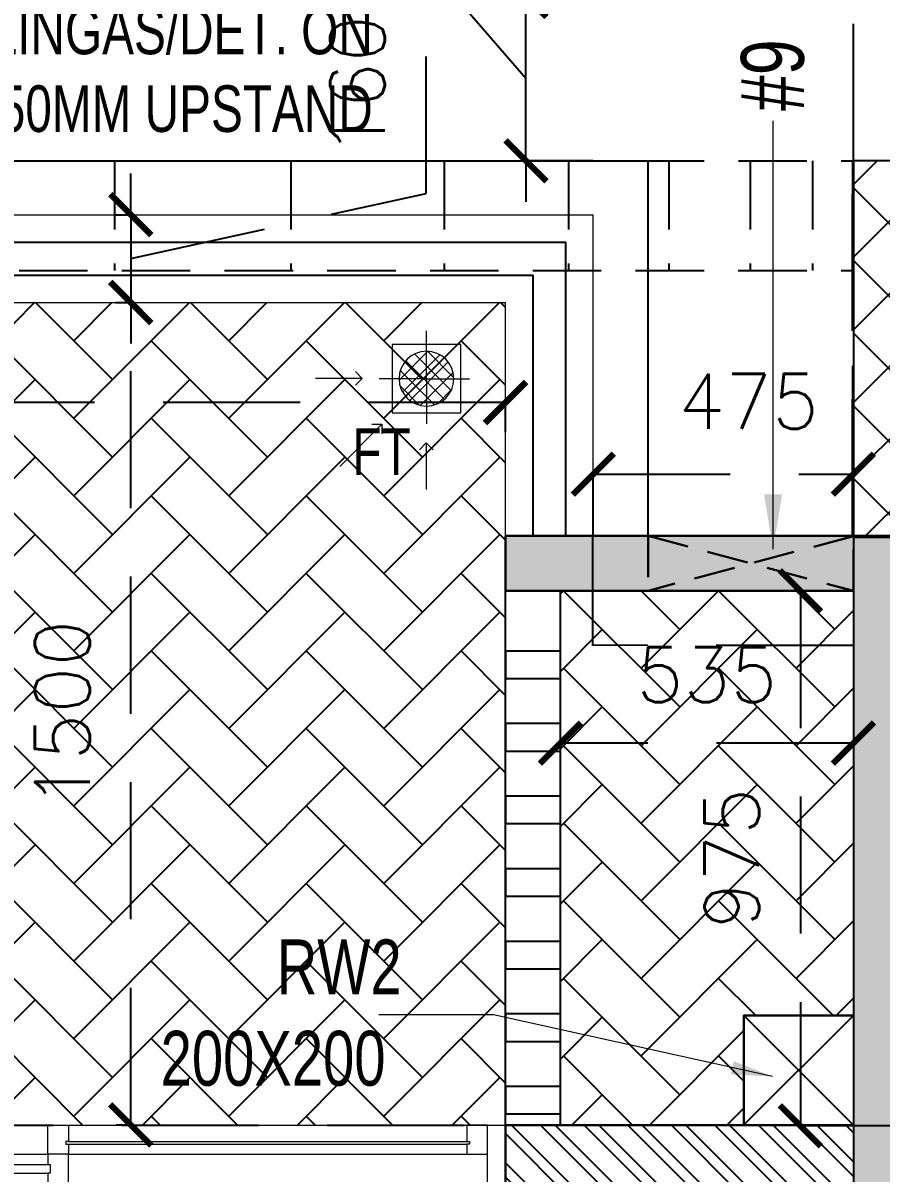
# Model space of a CAD drawing. Header units: millimetres. Extents: x 1167879 to 1231451, y -5731814 to -5645217.
# Drawn here: x 1208237 to 1209803, y -5702252 to -5700154 of the extents above; entities that cross this region are included whole.
import ezdxf

# ---------------------------------------------------------------- set-up
doc = ezdxf.new("R2010")
doc.units = ezdxf.units.MM
doc.header["$LTSCALE"] = 1000
doc.header["$MEASUREMENT"] = 0
for name, pattern in [('$2$AUDIT_D_120904163729-0', [0]), ('$5$HIDDEN', [0.375, 0.25, -0.125]), ('$7$HIDDEN', [0.375, 0.25, -0.125]), ('2BHK-A - BACK$0$AUDIT_D_120904163729-0', [0]), ('2BHK-A - BACK$0$HIDDEN', [0.375, 0.25, -0.125]), ('AUDIT_D_120904163729-0', [0]), ('T8(T9 IS SIMILAR) - DIMENSION & TEXTING$0$AUDIT_D_120904163729-0', [0]), ('T8(T9 IS SIMILAR) - DIMENSION & TEXTING$0$HIDDEN', [0.375, 0.25, -0.125]), ('T8(T9 IS SIMILAR) - TYPICAL FLOOR ELEVATION$0$AUDIT_D_120904163729-0', [0]), ('T8(T9 IS SIMILAR)$0$$0$HIDDEN', [0.375, 0.25, -0.125]), ('T8(T9 IS SIMILAR)$0$HIDDEN', [0.375, 0.25, -0.125])]:
    doc.linetypes.add(name, pattern=pattern)
doc.layers.get('0').update_dxf_attribs({"linetype": 'AUDIT_D_120904163729-0'})
for name, color, linetype in [('$1$A-DIM', 1, '$2$AUDIT_D_120904163729-0'), ('2BHK-A - BACK$0$A-DECK SUNK 125', 8, 'Continuous'), ('2BHK-A - BACK$0$A-Elev Feature-Chajja', 13, 'Continuous'), ('2BHK-A - BACK$0$A-HATCH -160', 251, '2BHK-A - BACK$0$AUDIT_D_120904163729-0'), ('2BHK-A - BACK$0$CUT-OUT', 49, 'Continuous'), ('2BHK-A - BACK$0$ELE 1', 1, 'Continuous'), ('T8(T9 IS SIMILAR) - DIMENSION & TEXTING$0$A-DIMENSIONS', 2, 'T8(T9 IS SIMILAR) - DIMENSION & TEXTING$0$HIDDEN'), ('T8(T9 IS SIMILAR) - DIMENSION & TEXTING$0$A-RWS NOS.', 1, 'T8(T9 IS SIMILAR) - DIMENSION & TEXTING$0$AUDIT_D_120904163729-0'), ('T8(T9 IS SIMILAR) - TYPICAL FLOOR ELEVATION$0$A-WALL HATCH', 252, 'T8(T9 IS SIMILAR) - TYPICAL FLOOR ELEVATION$0$AUDIT_D_120904163729-0'), ('T8(T9 IS SIMILAR) - TYPICAL FLOOR ELEVATION$0$A-WALL-FEATURES', 6, 'T8(T9 IS SIMILAR) - TYPICAL FLOOR ELEVATION$0$AUDIT_D_120904163729-0'), ('T8(T9 IS SIMILAR)$0$$6$a-beam 2', 50, 'Continuous'), ('T8(T9 IS SIMILAR)$0$S-BEAM', 20, 'T8(T9 IS SIMILAR)$0$$0$HIDDEN'), ('T8_REFUGE COLUMNS$0$A-RCC COLS', 3, 'Continuous'), ('T8_TYPICAL COLUMNS$0$A-RCC COLS', 3, 'Continuous')]:
    doc.layers.add(name, color=color, linetype=linetype)
for name, color, linetype, lineweight in [('2BHK-A - BACK$0$$0$a-TOI-fixtures', 251, 'Continuous', 0), ('2BHK-A - BACK$0$a-TOI-fixtures', 251, 'Continuous', 0), ('2BHK-A - BACK$0$A-WALL- 160', 6, 'Continuous', 30), ('2BHK-A - BACK$0$Ele', 8, 'Continuous', 15), ('2BHK-A - BACK$0$Window', 4, 'Continuous', 20), ('T8(T9 IS SIMILAR) - DIMENSION & TEXTING$0$R0-18-10-2014-T1-1st Podium Floor Plan$0$Text', 2, 'Continuous', 0), ('T8(T9 IS SIMILAR)$0$D&W', 8, 'Continuous', 25)]:
    doc.layers.add(name, color=color, linetype=linetype, lineweight=lineweight)
doc.layers.add('T8_REFUGE COLUMNS$0$COL-HATCH', color=7, linetype='Continuous', lineweight=25, true_color=0xa3a3a3)
doc.styles.add('$6$Romans 1', font='romans.shx', dxfattribs={"height": 100})
doc.styles.add('2BHK-A - BACK$0$Romans 1', font='romans.shx', dxfattribs={"height": 100})
doc.styles.add('T8(T9 IS SIMILAR) - DIMENSION & TEXTING$0$ARIAL ARROW', font='swisscl.ttf')
doc.styles.add('T8(T9 IS SIMILAR) - DIMENSION & TEXTING$0$Romans 1', font='romans.shx', dxfattribs={"height": 100})
doc.styles.add('T8(T9 IS SIMILAR) - DIMENSION & TEXTING$0$Tahoma', font='tahoma.ttf')
doc.dimstyles.new('$2$ALPINE S', dxfattribs={"dimscale": 0, "dimtxt": 100, "dimasz": 75, "dimexe": 0, "dimexo": 0, "dimgap": 75, "dimtad": 1, "dimdec": 0, "dimzin": 0, "dimdsep": 46, "dimtxsty": '$6$Romans 1', "dimblk": '$6$_ArchTick', "dimcen": 0.09, "dimclrd": 256, "dimclre": 256, "dimclrt": 7, "dimadec": 0, "dimazin": 0, "dimtfac": 1, "dimtdec": 0, "dimtofl": 0, "dimtmove": 1, "dimatfit": 0, "dimldrblk": '$2$_Open90', "dimfxl": 1, "dimtolj": 1, "dimtzin": 0, "dimarcsym": 0})
doc.dimstyles.new('2BHK-A - BACK$0$ALPINE S', dxfattribs={"dimscale": 0, "dimtxt": 100, "dimasz": 75, "dimexe": 0, "dimexo": 0, "dimgap": 75, "dimtad": 1, "dimdec": 0, "dimzin": 0, "dimdsep": 46, "dimtxsty": '2BHK-A - BACK$0$Romans 1', "dimblk": '2BHK-A - BACK$0$_ArchTick', "dimcen": 0.09, "dimclrd": 256, "dimclre": 256, "dimclrt": 7, "dimadec": 0, "dimazin": 0, "dimtfac": 1, "dimtdec": 0, "dimtofl": 0, "dimtmove": 1, "dimatfit": 0, "dimldrblk": '2BHK-A - BACK$0$_Open90', "dimfxl": 1, "dimtolj": 1, "dimtzin": 0, "dimarcsym": 0})
doc.dimstyles.new('T8(T9 IS SIMILAR) - DIMENSION & TEXTING$0$ALPINE S', dxfattribs={"dimscale": 0, "dimtxt": 100, "dimasz": 75, "dimexe": 0, "dimexo": 0, "dimgap": 75, "dimtad": 1, "dimdec": 0, "dimzin": 0, "dimdsep": 46, "dimtxsty": 'T8(T9 IS SIMILAR) - DIMENSION & TEXTING$0$Romans 1', "dimblk": 'T8(T9 IS SIMILAR) - DIMENSION & TEXTING$0$_ArchTick', "dimcen": 0.09, "dimclrd": 256, "dimclre": 256, "dimclrt": 7, "dimadec": 0, "dimazin": 0, "dimtfac": 1, "dimtdec": 0, "dimtofl": 0, "dimtmove": 1, "dimatfit": 0, "dimldrblk": 'T8(T9 IS SIMILAR) - DIMENSION & TEXTING$0$_Open90', "dimfxl": 1, "dimtolj": 1, "dimtzin": 0, "dimarcsym": 0})
doc.dimstyles.new('T8(T9 IS SIMILAR) - DIMENSION & TEXTING$0$SAMATA STD', dxfattribs={"dimtxt": 100, "dimasz": 50, "dimexe": 50, "dimexo": 50, "dimgap": 10, "dimtad": 0, "dimdec": 0, "dimrnd": 5, "dimzin": 0, "dimdsep": 46, "dimtxsty": 'T8(T9 IS SIMILAR) - DIMENSION & TEXTING$0$Tahoma', "dimblk": 'T8(T9 IS SIMILAR) - DIMENSION & TEXTING$0$_Origin2', "dimcen": -50, "dimdle": 50, "dimclrd": 7, "dimclre": 7, "dimclrt": 7, "dimadec": 0, "dimazin": 0, "dimtfac": 1, "dimtdec": 0, "dimtmove": 1, "dimatfit": 3, "dimfxl": 150, "dimtfill": 1, "dimtolj": 1, "dimtzin": 0, "dimlwd": -1, "dimlwe": -1, "dimarcsym": 0})

# ---------------------------------------------------------------- blocks, each defined once
blk = doc.blocks.new('T8(T9 IS SIMILAR) - DIMENSION & TEXTING$0$_ArchTick')
at = {"color": 0, "linetype": 'ByBlock', "const_width": 0.15}
blk.add_lwpolyline([(-0.5, -0.5), (0.5, 0.5)], dxfattribs=at)
blk = doc.blocks.new('*D425')
at = {"layer": 'T8(T9 IS SIMILAR) - DIMENSION & TEXTING$0$A-DIMENSIONS', "linetype": 'T8(T9 IS SIMILAR) - DIMENSION & TEXTING$0$HIDDEN', "lineweight": -2, "transparency": 16777216}
for p, q in [((1209217.264499895, -5701377.469872254), (1209217.264499895, -5701467.839070785)), ((1209752.264499908, -5701377.468778305), (1209752.264499908, -5701467.839070785))]:
    blk.add_line(p, q, dxfattribs=at)
at = {"layer": 'T8(T9 IS SIMILAR) - DIMENSION & TEXTING$0$A-DIMENSIONS', "lineweight": -2, "transparency": 16777216}
blk.add_line((1209752.264499908, -5701467.839070785), (1209217.264499895, -5701467.839070785), dxfattribs=at)
at = {"layer": 'T8(T9 IS SIMILAR) - DIMENSION & TEXTING$0$A-DIMENSIONS', "linetype": 'ByBlock', "lineweight": -2, "transparency": 16777216, "xscale": 75, "yscale": 75, "zscale": 75, "rotation": 180}
blk.add_blockref('T8(T9 IS SIMILAR) - DIMENSION & TEXTING$0$_ArchTick', (1209217.264499895, -5701467.839070785), dxfattribs=at)
at = {"layer": 'T8(T9 IS SIMILAR) - DIMENSION & TEXTING$0$A-DIMENSIONS', "linetype": 'ByBlock', "lineweight": -2, "transparency": 16777216, "xscale": 75, "yscale": 75, "zscale": 75}
blk.add_blockref('T8(T9 IS SIMILAR) - DIMENSION & TEXTING$0$_ArchTick', (1209752.264499908, -5701467.839070785), dxfattribs=at)
at = {"layer": 'T8(T9 IS SIMILAR) - DIMENSION & TEXTING$0$A-DIMENSIONS', "color": 7, "linetype": 'ByBlock', "transparency": 16777216, "insert": (1209484.764499902, -5701342.839070785), "char_height": 100, "attachment_point": 5, "style": 'T8(T9 IS SIMILAR) - DIMENSION & TEXTING$0$Romans 1'}
blk.add_mtext('\\A1;535', dxfattribs=at)
blk = doc.blocks.new('T8(T9 IS SIMILAR) - DIMENSION & TEXTING$0$_Open90')
at = {"color": 0, "linetype": 'ByBlock', "lineweight": -2}
for p, q in [((-0.5, 0.5), (0, 0)), ((0, 0), (-1, 0)), ((0, 0), (-0.5, -0.5))]:
    blk.add_line(p, q, dxfattribs=at)
blk = doc.blocks.new('*D426')
at = {"layer": 'T8(T9 IS SIMILAR) - DIMENSION & TEXTING$0$A-DIMENSIONS', "linetype": 'T8(T9 IS SIMILAR) - DIMENSION & TEXTING$0$HIDDEN', "lineweight": -2, "transparency": 16777216}
for p, q in [((1209753.798724765, -5701190.314303457), (1209655.332949622, -5701190.314303457)), ((1209852.264499906, -5702165.756979885), (1209655.332949622, -5702165.756979885))]:
    blk.add_line(p, q, dxfattribs=at)
at = {"layer": 'T8(T9 IS SIMILAR) - DIMENSION & TEXTING$0$A-DIMENSIONS', "lineweight": -2, "transparency": 16777216}
blk.add_line((1209655.332949622, -5701190.314303457), (1209655.332949622, -5702165.756979885), dxfattribs=at)
at = {"layer": 'T8(T9 IS SIMILAR) - DIMENSION & TEXTING$0$A-DIMENSIONS', "linetype": 'ByBlock', "lineweight": -2, "transparency": 16777216, "xscale": 75, "yscale": 75, "zscale": 75}
for p, rotation in [((1209655.332949622, -5701190.314303457), 90), ((1209655.332949622, -5702165.756979885), 270)]:
    blk.add_blockref('T8(T9 IS SIMILAR) - DIMENSION & TEXTING$0$_ArchTick', p, dxfattribs=dict(at, rotation=rotation))
at = {"layer": 'T8(T9 IS SIMILAR) - DIMENSION & TEXTING$0$A-DIMENSIONS', "color": 7, "linetype": 'ByBlock', "transparency": 16777216, "insert": (1209530.332949623, -5701678.03564167), "char_height": 100, "attachment_point": 5, "rotation": 90, "style": 'T8(T9 IS SIMILAR) - DIMENSION & TEXTING$0$Romans 1'}
blk.add_mtext('\\A1;975', dxfattribs=at)
blk = doc.blocks.new('*D427')
at = {"layer": 'T8(T9 IS SIMILAR) - DIMENSION & TEXTING$0$A-DIMENSIONS', "linetype": 'T8(T9 IS SIMILAR) - DIMENSION & TEXTING$0$HIDDEN', "lineweight": -2, "transparency": 16777216}
for p, q in [((1206347.264499908, -5700900.801888522), (1206347.264499908, -5700846.49999999)), ((1209117.264499895, -5700900.801888522), (1209117.264499895, -5700846.49999999))]:
    blk.add_line(p, q, dxfattribs=at)
at = {"layer": 'T8(T9 IS SIMILAR) - DIMENSION & TEXTING$0$A-DIMENSIONS', "lineweight": -2, "transparency": 16777216}
blk.add_line((1209117.264499895, -5700846.49999999), (1206347.264499908, -5700846.49999999), dxfattribs=at)
at = {"layer": 'T8(T9 IS SIMILAR) - DIMENSION & TEXTING$0$A-DIMENSIONS', "linetype": 'ByBlock', "lineweight": -2, "transparency": 16777216, "xscale": 75, "yscale": 75, "zscale": 75, "rotation": 180}
blk.add_blockref('T8(T9 IS SIMILAR) - DIMENSION & TEXTING$0$_ArchTick', (1206347.264499908, -5700846.49999999), dxfattribs=at)
at = {"layer": 'T8(T9 IS SIMILAR) - DIMENSION & TEXTING$0$A-DIMENSIONS', "linetype": 'ByBlock', "lineweight": -2, "transparency": 16777216, "xscale": 75, "yscale": 75, "zscale": 75}
blk.add_blockref('T8(T9 IS SIMILAR) - DIMENSION & TEXTING$0$_ArchTick', (1209117.264499895, -5700846.49999999), dxfattribs=at)
at = {"layer": 'T8(T9 IS SIMILAR) - DIMENSION & TEXTING$0$A-DIMENSIONS', "color": 7, "linetype": 'ByBlock', "transparency": 16777216, "insert": (1207732.264499902, -5700721.49999999), "char_height": 100, "attachment_point": 5, "style": 'T8(T9 IS SIMILAR) - DIMENSION & TEXTING$0$Romans 1'}
blk.add_mtext('\\A1;2770', dxfattribs=at)
blk = doc.blocks.new('*D428')
at = {"layer": 'T8(T9 IS SIMILAR) - DIMENSION & TEXTING$0$A-DIMENSIONS', "linetype": 'T8(T9 IS SIMILAR) - DIMENSION & TEXTING$0$HIDDEN', "lineweight": -2, "transparency": 16777216}
for p, q in [((1208406.938178707, -5700664.111937585), (1208433.44779925, -5700664.111937585)), ((1208406.938178707, -5702164.111937593), (1208433.44779925, -5702164.111937593))]:
    blk.add_line(p, q, dxfattribs=at)
at = {"layer": 'T8(T9 IS SIMILAR) - DIMENSION & TEXTING$0$A-DIMENSIONS', "lineweight": -2, "transparency": 16777216}
blk.add_line((1208433.44779925, -5702164.111937593), (1208433.44779925, -5700664.111937585), dxfattribs=at)
at = {"layer": 'T8(T9 IS SIMILAR) - DIMENSION & TEXTING$0$A-DIMENSIONS', "linetype": 'ByBlock', "lineweight": -2, "transparency": 16777216, "xscale": 75, "yscale": 75, "zscale": 75}
for p, rotation in [((1208433.44779925, -5700664.111937585), 90), ((1208433.44779925, -5702164.111937593), 270)]:
    blk.add_blockref('T8(T9 IS SIMILAR) - DIMENSION & TEXTING$0$_ArchTick', p, dxfattribs=dict(at, rotation=rotation))
at = {"layer": 'T8(T9 IS SIMILAR) - DIMENSION & TEXTING$0$A-DIMENSIONS', "color": 7, "linetype": 'ByBlock', "transparency": 16777216, "insert": (1208308.447799251, -5701414.111937589), "char_height": 100, "attachment_point": 5, "rotation": 90, "style": 'T8(T9 IS SIMILAR) - DIMENSION & TEXTING$0$Romans 1'}
blk.add_mtext('\\A1;1500', dxfattribs=at)
blk = doc.blocks.new('T8(T9 IS SIMILAR) - DIMENSION & TEXTING$0$_Origin2')
at = {"color": 0, "linetype": 'ByBlock', "lineweight": -2}
blk.add_line((-0.5, 0), (-1, 0), dxfattribs=at)
for radius in [0.5, 0.25]:
    blk.add_circle((0, 0), radius, dxfattribs=at)
blk = doc.blocks.new('*D271')
at = {"layer": 'T8(T9 IS SIMILAR) - DIMENSION & TEXTING$0$A-DIMENSIONS', "linetype": 'T8(T9 IS SIMILAR) - DIMENSION & TEXTING$0$HIDDEN', "lineweight": -2, "transparency": 16777216}
for p, q in [((1209277.516786263, -5701089.863253382), (1209277.516786263, -5700977.305787343)), ((1209752.069074491, -5701089.863253382), (1209752.069074491, -5700977.305787343))]:
    blk.add_line(p, q, dxfattribs=at)
at = {"layer": 'T8(T9 IS SIMILAR) - DIMENSION & TEXTING$0$A-DIMENSIONS', "lineweight": -2, "transparency": 16777216}
blk.add_line((1209277.516786263, -5700977.305787343), (1209752.069074491, -5700977.305787343), dxfattribs=at)
at = {"layer": 'T8(T9 IS SIMILAR) - DIMENSION & TEXTING$0$A-DIMENSIONS', "linetype": 'ByBlock', "lineweight": -2, "transparency": 16777216, "xscale": 75, "yscale": 75, "zscale": 75, "rotation": 180}
blk.add_blockref('T8(T9 IS SIMILAR) - DIMENSION & TEXTING$0$_ArchTick', (1209277.516786263, -5700977.305787343), dxfattribs=at)
at = {"layer": 'T8(T9 IS SIMILAR) - DIMENSION & TEXTING$0$A-DIMENSIONS', "linetype": 'ByBlock', "lineweight": -2, "transparency": 16777216, "xscale": 75, "yscale": 75, "zscale": 75}
blk.add_blockref('T8(T9 IS SIMILAR) - DIMENSION & TEXTING$0$_ArchTick', (1209752.069074491, -5700977.305787343), dxfattribs=at)
at = {"layer": 'T8(T9 IS SIMILAR) - DIMENSION & TEXTING$0$A-DIMENSIONS', "color": 7, "linetype": 'ByBlock', "transparency": 16777216, "insert": (1209560.680792208, -5700844.269399815), "char_height": 100, "attachment_point": 5, "style": 'T8(T9 IS SIMILAR) - DIMENSION & TEXTING$0$Romans 1'}
blk.add_mtext('\\A1;475', dxfattribs=at)
blk = doc.blocks.new('*D206')
at = {"layer": 'T8(T9 IS SIMILAR) - DIMENSION & TEXTING$0$A-DIMENSIONS', "lineweight": -2, "transparency": 16777216}
for p, q in [((1208972.254808765, -5700465.162266137), (1208972.254808765, -5700072.30512328)), ((1208433.44779925, -5700503.959765959), (1208433.44779925, -5700428.959765959)), ((1208433.44779925, -5700584.035851772), (1208972.254808765, -5700465.162266137)), ((1208433.44779925, -5700503.959765959), (1208433.44779925, -5700664.111937585)), ((1208433.44779925, -5700664.111937585), (1208433.44779925, -5700739.111937585))]:
    blk.add_line(p, q, dxfattribs=at)
at = {"layer": 'T8(T9 IS SIMILAR) - DIMENSION & TEXTING$0$A-DIMENSIONS', "linetype": 'T8(T9 IS SIMILAR) - DIMENSION & TEXTING$0$HIDDEN', "lineweight": -2, "transparency": 16777216}
for p, q in [((1208405.293136409, -5700503.959765959), (1208433.44779925, -5700503.959765959)), ((1208405.293136409, -5700664.111937585), (1208433.44779925, -5700664.111937585))]:
    blk.add_line(p, q, dxfattribs=at)
at = {"layer": 'T8(T9 IS SIMILAR) - DIMENSION & TEXTING$0$A-DIMENSIONS', "linetype": 'ByBlock', "lineweight": -2, "transparency": 16777216, "xscale": 75, "yscale": 75, "zscale": 75}
for p, rotation in [((1208433.44779925, -5700503.959765959), 270), ((1208433.44779925, -5700664.111937585), 90)]:
    blk.add_blockref('T8(T9 IS SIMILAR) - DIMENSION & TEXTING$0$_ArchTick', p, dxfattribs=dict(at, rotation=rotation))
at = {"layer": 'T8(T9 IS SIMILAR) - DIMENSION & TEXTING$0$A-DIMENSIONS', "color": 7, "linetype": 'ByBlock', "transparency": 16777216, "insert": (1208847.254808766, -5700268.733694709), "char_height": 100, "attachment_point": 5, "rotation": 90, "style": 'T8(T9 IS SIMILAR) - DIMENSION & TEXTING$0$Romans 1'}
blk.add_mtext('\\A1;160', dxfattribs=at)
blk = doc.blocks.new('T8_REFUGE COLUMNS')
at = {"layer": 'T8_REFUGE COLUMNS$0$COL-HATCH', "linetype": 'ByBlock'}
h = blk.add_hatch(color=256, dxfattribs=at)
h.dxf.hatch_style = 1
h.paths.add_polyline_path([(1210052.069074492, -5701089.863253396), (1209752.069074491, -5701089.863253396), (1209752.069074491, -5705299.863253396), (1210052.069074492, -5705299.863253396)])
at = {"layer": 'T8_REFUGE COLUMNS$0$A-RCC COLS', "linetype": 'ByBlock'}
blk.add_lwpolyline([(1210052.069074492, -5701089.863253396), (1209752.069074491, -5701089.863253396), (1209752.069074491, -5705299.863253396), (1210052.069074492, -5705299.863253396)], close=True, dxfattribs=at)
blk = doc.blocks.new('T8_TYPICAL COLUMNS')
at = {"layer": 'T8_TYPICAL COLUMNS$0$A-RCC COLS', "linetype": 'ByBlock'}
blk.add_blockref('T8_REFUGE COLUMNS', (0, 0), dxfattribs=at)
blk = doc.blocks.new('2BHK-A - BACK$0$2400')
at = {"layer": '2BHK-A - BACK$0$Window', "color": 1, "lineweight": 13}
for p, q in [((1151176.486151809, -5692111.929242792), (1148842.486151809, -5692111.929242792)), ((1149607.486151809, -5692111.929242792), (1148879.986151809, -5692111.929242792)), ((1149607.486151809, -5692165.255909459), (1148879.986151809, -5692165.255909459)), ((1150373.736151809, -5692165.255909459), (1149644.986151809, -5692165.255909459)), ((1150411.236151809, -5692165.255909459), (1151176.48615181, -5692165.25590946)), ((1149607.486151809, -5692218.582576125), (1148842.486151809, -5692218.582576125)), ((1150373.736151809, -5692218.582576125), (1149644.986151809, -5692218.582576125)), ((1151138.986151809, -5692218.582576125), (1150411.236151809, -5692218.582576125)), ((1150373.736151809, -5692271.929242792), (1148842.486151809, -5692271.929242792)), ((1151138.986151809, -5692271.929242792), (1150411.236151809, -5692271.929242792))]:
    blk.add_line(p, q, dxfattribs=at)
at = {"layer": '2BHK-A - BACK$0$Window', "color": 5, "lineweight": 13}
for p, q in [((1149607.486151809, -5692142.172576125), (1148879.986151809, -5692142.172576125)), ((1149607.486151809, -5692146.672576125), (1148879.986151809, -5692146.672576125)), ((1150373.736151809, -5692183.839242792), (1149644.986151809, -5692183.839242792)), ((1150373.736151809, -5692199.999242792), (1149644.986151809, -5692199.999242792)), ((1151138.986151809, -5692237.165909459), (1150411.236151809, -5692237.165909459)), ((1151138.986151809, -5692253.345909459), (1150411.236151809, -5692253.345909459))]:
    blk.add_line(p, q, dxfattribs=at)
at = {"layer": '2BHK-A - BACK$0$Window', "color": 4, "lineweight": 13}
for points in [[(1148842.486151809, -5692111.929242792), (1148809.486151809, -5692111.929242792), (1148809.486151809, -5692271.929242792), (1148842.486151809, -5692271.929242792)], [(1148879.986151809, -5692146.672576125), (1148879.986151809, -5692165.255909459), (1148842.486151809, -5692165.255909459), (1148842.486151809, -5692111.929242792), (1148879.986151809, -5692111.929242792), (1148879.986151809, -5692142.172576125), (1148875.486151809, -5692142.172576125), (1148875.486151809, -5692146.672576125)], [(1149607.486151809, -5692146.672576125), (1149607.486151809, -5692165.255909459), (1149644.986151809, -5692165.255909459), (1149644.986151809, -5692111.929242792), (1149607.486151809, -5692111.929242792), (1149607.486151809, -5692142.172576125), (1149611.986151809, -5692142.172576125), (1149611.986151809, -5692146.672576125)], [(1151209.486151809, -5692111.929242792), (1151176.486151809, -5692111.929242792), (1151176.486151809, -5692271.929242792), (1151209.486151809, -5692271.929242792)], [(1149644.986151809, -5692199.999242792), (1149644.986151809, -5692218.582576125), (1149607.486151809, -5692218.582576125), (1149607.486151809, -5692165.255909459), (1149644.986151809, -5692165.255909459), (1149644.986151809, -5692183.839242792), (1149640.486151809, -5692183.839242792), (1149640.486151809, -5692199.999242792)], [(1150373.736151809, -5692199.999242792), (1150373.736151809, -5692218.582576125), (1150411.236151809, -5692218.582576125), (1150411.236151809, -5692165.255909459), (1150373.736151809, -5692165.255909459), (1150373.736151809, -5692183.839242792), (1150378.236151809, -5692183.839242792), (1150378.236151809, -5692199.999242792)], [(1150411.236151809, -5692253.345909459), (1150411.236151809, -5692271.929242792), (1150373.736151809, -5692271.929242792), (1150373.736151809, -5692218.582576125), (1150411.236151809, -5692218.582576125), (1150411.236151809, -5692237.165909459), (1150406.736151809, -5692237.165909459), (1150406.736151809, -5692253.345909459)], [(1151138.986151809, -5692253.345909459), (1151138.986151809, -5692271.929242792), (1151176.486151809, -5692271.929242792), (1151176.486151809, -5692218.582576125), (1151138.986151809, -5692218.582576125), (1151138.986151809, -5692237.165909459), (1151143.486151809, -5692237.165909459), (1151143.486151809, -5692253.345909459)]]:
    blk.add_lwpolyline(points, close=True, dxfattribs=at)
blk = doc.blocks.new('2BHK-A - BACK$0$$0$Type-A-First Floor Plan-bottom-up$0$FLOOR TRAP-flat-6')
h = blk.add_hatch()
h.set_pattern_fill('ACET-2D-_USER', color=0, scale=20, angle=45, style=0, double=1, pattern_type=0)
h.set_pattern_definition([(45, (-789896.9811593808, 5385770.065510595), (-14.14213562373095, 14.14213562373095), []), (135, (-789896.9811593808, 5385770.065510595), (-14.14213562373095, -14.14213562373095), [])])
edge = h.paths.add_edge_path()
edge.add_arc((150, 150), 50, 0, 360)
at = {"color": 0}
for q in [(150, 228.6066128518432), (67.63823741476517, 150), (237.4005553793395, 150), (150, 63.56981365382671)]:
    blk.add_line((150, 150), q, dxfattribs=at)
blk.add_lwpolyline([(87.5, 212.5), (212.5, 212.5), (212.5, 87.5), (87.5, 87.5)], close=True, dxfattribs=at)
blk.add_circle((150, 150), 50, dxfattribs=at)
blk = doc.blocks.new('2BHK-A - BACK$0$_ArchTick')
at = {"color": 0, "linetype": 'ByBlock', "const_width": 0.15}
blk.add_lwpolyline([(-0.5, -0.5), (0.5, 0.5)], dxfattribs=at)
blk = doc.blocks.new('2BHK-A - BACK$0$_Open90')
at = {"color": 0, "linetype": 'ByBlock', "lineweight": -2}
for p, q in [((0, 0), (-1, 0)), ((-0.5, 0.5), (0, 0)), ((0, 0), (-0.5, -0.5))]:
    blk.add_line(p, q, dxfattribs=at)
blk = doc.blocks.new('T8(T9 IS SIMILAR) - TYPICAL FLOOR ELEVATION')
at = {"layer": 'T8(T9 IS SIMILAR) - TYPICAL FLOOR ELEVATION$0$A-WALL HATCH', "linetype": 'ByBlock'}
h = blk.add_hatch(dxfattribs=at)
h.set_pattern_fill('ANSI37', color=256, scale=750)
h.set_pattern_definition([(45, (-0.09906251262873411, -0.2132373675704002), (-66.29126073623883, 66.29126073623884), []), (135, (-0.09906251262873411, -0.2132373675704002), (-66.29126073623884, -66.29126073623883), [])])
h.paths.add_polyline_path([(1186632.270271153, -5709913.926917016), (1186432.270271163, -5709913.926917016), (1186432.270271158, -5708154.182094662), (1186632.270271149, -5708154.182094662)])
h.paths.add_polyline_path([(1190032.270271164, -5708154.020326458), (1190232.640542442, -5708154.020326458), (1190232.640542442, -5709913.688332424), (1190032.270271164, -5709913.688332424)])
h.paths.add_polyline_path([(1202792.264499908, -5700405.793153533), (1202592.264499908, -5700405.793153533), (1202592.264499908, -5701090.314303479), (1202792.264499908, -5701090.314303479)])
h.paths.add_polyline_path([(1209952.165437395, -5700405.793153533), (1209752.165437395, -5700405.793153533), (1209752.165437395, -5701092.027540846), (1209952.165437395, -5701092.027540846)])
h.paths.add_polyline_path([(1222512.060603627, -5708154.020326458), (1222311.69033235, -5708154.020326458), (1222311.69033235, -5709913.688332424), (1222512.060603627, -5709913.688332424)])
h.paths.add_polyline_path([(1225912.060603638, -5709913.926917016), (1226112.060603628, -5709913.926917016), (1226112.060603633, -5708154.182094662), (1225912.060603643, -5708154.182094662)])
h.paths.add_polyline_path([(1209852.264499908, -5729369.145750324), (1210052.287222716, -5729369.145750324), (1210052.287222716, -5728684.240902754), (1209852.264499908, -5728684.240902754)])
h.paths.add_polyline_path([(1202692.066374884, -5729369.145750324), (1202492.043652075, -5729369.145750324), (1202492.043652075, -5728684.240902754), (1202692.066374884, -5728684.240902754)])
at = {"layer": 'T8(T9 IS SIMILAR) - TYPICAL FLOOR ELEVATION$0$A-WALL-FEATURES', "linetype": 'ByBlock'}
blk.add_lwpolyline([(1203167.264499921, -5701090.314303478), (1203167.264499921, -5700405.793153535), (1209377.264499896, -5700405.793153532), (1209377.264499896, -5701090.314303478)], dxfattribs=at)
blk.add_lwpolyline([(1209952.264499908, -5700405.793153533), (1209752.264499908, -5700405.793153533), (1209752.264499908, -5701092.027540846), (1209952.264499908, -5701092.027540846)], close=True, dxfattribs=at)
blk = doc.blocks.new('$6$_ArchTick')
at = {"color": 0, "linetype": 'ByBlock', "const_width": 0.15}
blk.add_lwpolyline([(-0.5, -0.5), (0.5, 0.5)], dxfattribs=at)
blk = doc.blocks.new('*D48')
at = {"layer": '$1$A-DIM', "lineweight": -2, "transparency": 16777216}
for p, q in [((1208836.72063716, -5699888.98837019), (1208836.72063716, -5697981.845513048)), ((1209154.651881294, -5700255.793153535), (1208836.72063716, -5699888.98837019)), ((1209154.651881294, -5700105.793153535), (1209154.651881294, -5700030.793153535)), ((1209154.651881294, -5700405.793153535), (1209154.651881294, -5700105.793153535)), ((1209154.651881294, -5700405.793153535), (1209154.651881294, -5700480.793153535))]:
    blk.add_line(p, q, dxfattribs=at)
at = {"layer": '$1$A-DIM', "linetype": '$5$HIDDEN', "lineweight": -2, "transparency": 16777216}
for p, q in [((1209277.142714575, -5700105.793153535), (1209154.651881294, -5700105.793153535)), ((1209277.142714575, -5700405.793153535), (1209154.651881294, -5700405.793153535))]:
    blk.add_line(p, q, dxfattribs=at)
at = {"layer": '$1$A-DIM', "linetype": 'ByBlock', "lineweight": -2, "transparency": 16777216, "xscale": 75, "yscale": 75, "zscale": 75}
for p, rotation in [((1209154.651881294, -5700105.793153535), 270), ((1209154.651881294, -5700405.793153535), 90)]:
    blk.add_blockref('$6$_ArchTick', p, dxfattribs=dict(at, rotation=rotation))
at = {"layer": '$1$A-DIM', "color": 7, "linetype": 'ByBlock', "transparency": 16777216, "insert": (1208711.720637158, -5698935.416941618), "char_height": 100, "attachment_point": 5, "rotation": 90, "style": '$6$Romans 1'}
blk.add_mtext('\\A1;300 PROJ. AT 2ND FL.', dxfattribs=at)
blk = doc.blocks.new('$2$_Open90')
at = {"color": 0, "linetype": 'ByBlock', "lineweight": -2}
for p, q in [((-0.5, 0.5), (0, 0)), ((0, 0), (-1, 0)), ((0, 0), (-0.5, -0.5))]:
    blk.add_line(p, q, dxfattribs=at)
blk = doc.blocks.new('*D56')
at = {"layer": '$1$A-DIM', "linetype": '$5$HIDDEN', "lineweight": -2, "transparency": 16777216}
for p, q in [((17960.19542541681, 18394.07009986322), (17960.19542541681, 18880.82118229941)), ((24920.19542541658, 18394.07009986322), (24920.19542541658, 18880.82118229941))]:
    blk.add_line(p, q, dxfattribs=at)
at = {"layer": '$1$A-DIM', "lineweight": -2, "transparency": 16777216}
blk.add_line((17960.19542541681, 18880.82118229941), (24920.19542541658, 18880.82118229941), dxfattribs=at)
at = {"layer": '$1$A-DIM', "linetype": 'ByBlock', "lineweight": -2, "transparency": 16777216, "xscale": 75, "yscale": 75, "zscale": 75, "rotation": 180}
blk.add_blockref('$6$_ArchTick', (17960.19542541681, 18880.82118229941), dxfattribs=at)
at = {"layer": '$1$A-DIM', "linetype": 'ByBlock', "lineweight": -2, "transparency": 16777216, "xscale": 75, "yscale": 75, "zscale": 75}
blk.add_blockref('$6$_ArchTick', (24920.19542541658, 18880.82118229941), dxfattribs=at)
at = {"layer": '$1$A-DIM', "color": 7, "linetype": 'ByBlock', "transparency": 16777216, "insert": (20755.72310946626, 18958.49501625032), "char_height": 100, "attachment_point": 5, "style": '$6$Romans 1'}
blk.add_mtext("\\A1;6960 ARCH PROFILE 'P' ABOVE", dxfattribs=at)
blk = doc.blocks.new('T8(T9 IS SIMILAR) - DIMENSION & TEXTING')
at = {"layer": 'T8(T9 IS SIMILAR) - DIMENSION & TEXTING$0$A-RWS NOS.', "linetype": 'ByBlock', "insert": (1208476.97421545, -5701825.937881107), "char_height": 100, "width": 435.5167227799539, "attachment_point": 1, "style": 'T8(T9 IS SIMILAR) - DIMENSION & TEXTING$0$ARIAL ARROW'}
blk.add_mtext('\\pi222.93481;RW2\\P\\pi10.94267;200X200', dxfattribs=at)
at = {"layer": 'T8(T9 IS SIMILAR) - DIMENSION & TEXTING$0$R0-18-10-2014-T1-1st Podium Floor Plan$0$Text', "linetype": 'ByBlock', "style": 'T8(T9 IS SIMILAR) - DIMENSION & TEXTING$0$ARIAL ARROW'}
blk.add_text('#9', height=114.75, rotation=90, dxfattribs=at).set_placement((1209661.7740917, -5700315.018528481, 0.03283945015443235))
blk.add_text('FT', height=85, dxfattribs=at).set_placement((1208837.876076123, -5700978.586068667))
at = {"layer": 'T8(T9 IS SIMILAR) - DIMENSION & TEXTING$0$R0-18-10-2014-T1-1st Podium Floor Plan$0$Text', "linetype": 'ByBlock', "insert": (1208874.984498983, -5700126.34487156, 0.4895635743113104), "char_height": 85, "width": 1176.168103157658, "attachment_point": 3, "style": 'T8(T9 IS SIMILAR) - DIMENSION & TEXTING$0$ARIAL ARROW'}
blk.add_mtext('M.S.RAILINGAS/DET. ON 150MM UPSTAND', dxfattribs=at)
at = {"layer": 'T8(T9 IS SIMILAR) - DIMENSION & TEXTING$0$A-DIMENSIONS', "linetype": 'ByBlock'}
dim = blk.add_linear_dim(base=(1208433.44779925, -5700664.111937585), p1=(1208405.293136409, -5700503.959765959, -0.6392889634662424), p2=(1208405.293136409, -5700664.111937585), angle=90, dimstyle='T8(T9 IS SIMILAR) - DIMENSION & TEXTING$0$ALPINE S', override={"dimscale": 1, "dimfxl": 5, "dimarcsym": 1}, dxfattribs=at)
dim.commit()
dim.dimension.update_dxf_attribs({"geometry": '*D206', "text_midpoint": (1208972.254808766, -5700390.162266137), "dimtype": 128})
for base, p1, p2, angle, picture, middle in [((1208433.44779925, -5700664.111937585), (1208406.938178707, -5702164.111937593, -0.6392889623530209), (1208406.938178707, -5700664.111937585), 270, '*D428', (1208308.447799251, -5701414.111937589)), ((1206347.264499908, -5700846.49999999), (1209117.264499895, -5700900.801888522), (1206347.264499908, -5700900.801888522), 180, '*D427', (1207732.264499902, -5700721.49999999)), ((1209655.332949622, -5702165.756979885), (1209753.798724765, -5701190.314303457), (1209852.264499906, -5702165.756979885), 270, '*D426', (1209530.332949623, -5701678.03564167)), ((1209217.264499895, -5701467.839070785), (1209752.264499908, -5701377.468778305, -0.06911755946176434), (1209217.264499895, -5701377.469872254), 180, '*D425', (1209484.764499902, -5701342.839070785))]:
    dim = blk.add_linear_dim(base=base, p1=p1, p2=p2, angle=angle, dimstyle='T8(T9 IS SIMILAR) - DIMENSION & TEXTING$0$ALPINE S', override={"dimscale": 1, "dimfxl": 5, "dimarcsym": 1}, dxfattribs=at)
    dim.commit()
    dim.dimension.update_dxf_attribs({"geometry": picture, "text_midpoint": middle})
dim = blk.add_linear_dim(base=(1209752.069074491, -5700977.305787343), p1=(1209277.516786263, -5701089.863253382), p2=(1209752.069074491, -5701089.863253382), dimstyle='T8(T9 IS SIMILAR) - DIMENSION & TEXTING$0$ALPINE S', override={"dimscale": 1, "dimfxl": 5, "dimarcsym": 1}, dxfattribs=at)
dim.commit()
dim.dimension.update_dxf_attribs({"geometry": '*D271', "text_midpoint": (1209560.680792208, -5700969.269399815), "dimtype": 128})
at = {"layer": 'T8(T9 IS SIMILAR) - DIMENSION & TEXTING$0$R0-18-10-2014-T1-1st Podium Floor Plan$0$Text'}
for points, override in [([(1209605.562764237, -5701113.903631757), (1209605.535559453, -5700814.670726864), (1209605.562764237, -5700332.895355267)], {"dimscale": 1, "dimasz": 100, "dimclrd": 2, "dimfxlon": 1, "dimarcsym": 1}), ([(1209604.468351148, -5702075.99999999, -0.4895635743113105), (1209095.216762952, -5701963.569776717, -0.4895635743113105), (1208885.807582133, -5701963.569776717, -0.4895635743113105)], {"dimasz": 75, "dimclrd": 2, "dimfxlon": 1, "dimarcsym": 1})]:
    blk.add_leader(points, dimstyle='T8(T9 IS SIMILAR) - DIMENSION & TEXTING$0$SAMATA STD', override=override, dxfattribs=at)
blk = doc.blocks.new('2BHK-A - BACK$0$A$C1DA736AB')
at = {"color": 0, "linetype": 'ByBlock'}
for points in [[(117.0387634050567, 0.417050295509398, -1.444221873203588e-07), (202.2607585566584, 0.417050295509398, -1.444221873203588e-07)], [(81.71770091936924, -82.77827512752265, -1.444221873203588e-07), (158.1694625304081, -159.9498260067776, -1.444221873203588e-07)], [(0.4170502950437367, -117.0387634048238, -1.444221873203588e-07), (0.4170502950437367, -202.2607585564256, -1.444221873203588e-07)]]:
    blk.add_leader(points, dimstyle='2BHK-A - BACK$0$ALPINE S', override={"dimscale": 1, "dimasz": 25, "dimtad": 0, "dimfxl": 5, "dimtfill": 1, "dimarcsym": 1}, dxfattribs=at)
blk = doc.blocks.new('2BHK-A - BACK')
at = {"layer": '2BHK-A - BACK$0$A-DECK SUNK 125'}
h = blk.add_hatch(dxfattribs=at)
h.set_pattern_fill('AR-HBONE', color=256, scale=25)
h.set_pattern_definition([(45.00000000000001, (54492.58292267658, 14880.84524511546), (1.110223024625157e-14, 141.4213562373095), [299.9999999999999, -99.99999999999997]), (135, (54563.29360080138, 14951.55592324026), (1.110223024625157e-14, 141.4213562373095), [299.9999999999996, -99.9999999999999])])
h.paths.add_polyline_path([(1206197.06875511, -5702164.293929083), (1206197.069074492, -5700664.318730014), (1203427.069074492, -5700664.318730014), (1203427.069074492, -5702164.318730015)])
h = blk.add_hatch(dxfattribs=at)
h.set_pattern_fill('AR-HBONE', color=256, scale=25)
h.set_pattern_definition([(45.00000000000001, (6.51925802230835e-09, 0), (1.110223024625157e-14, 141.4213562373095), [299.9999999999999, -99.99999999999997]), (135, (70.71067813131958, 70.71067812480032), (1.110223024625157e-14, 141.4213562373095), [299.9999999999996, -99.9999999999999])])
h.paths.add_polyline_path([(1202792.069074492, -5701964.769257522), (1202992.264499909, -5701964.769257522), (1202992.264499909, -5702164.318730016), (1203327.069074495, -5702164.318730015), (1203327.069074492, -5701189.863253386), (1202792.069074491, -5701189.863253386)])
at = {"layer": '2BHK-A - BACK$0$A-HATCH -160', "linetype": 'ByBlock'}
h = blk.add_hatch(dxfattribs=at)
h.set_pattern_fill('ZIGZAG', color=256, scale=250)
h.set_pattern_definition([(9.213864076586625e-15, (-0.2196756601333618, 0.4506648145616055), (31.25, 31.25), [31.25, -31.25]), (90, (31.03032433986664, 0.4506648145616055), (-31.25, 31.25), [31.25, -31.25])])
h.paths.add_polyline_path([(1196642.148534545, -5706299.863638652), (1198342.174211463, -5706299.863638652), (1198342.174211463, -5706399.863638652), (1196642.148534545, -5706399.863638652)])
h.paths.add_polyline_path([(1199382.615027393, -5705299.86422943), (1199382.615000656, -5705199.864229431), (1201592.160154123, -5705199.863638652), (1201592.160154119, -5705299.863898433), (1200442.076684907, -5705299.863638652), (1200442.076684907, -5705399.863638652), (1200342.076684907, -5705399.863638652), (1200342.076623334, -5705299.863638652)])
h.paths.add_polyline_path([(1200442.076684907, -5706399.863638652), (1201341.803947466, -5706399.863638652), (1201341.803947466, -5706299.863638652), (1200442.076684907, -5706299.863638652)])
h.paths.add_polyline_path([(1202091.803947466, -5706299.863638652), (1202691.825693698, -5706299.863638652), (1202691.825693698, -5706399.863638652), (1202091.803947466, -5706399.863638652)])
h.paths.add_polyline_path([(1204892.10168518, -5708749.549002734), (1204992.10168518, -5708749.549002734), (1204992.10168518, -5707999.862840199), (1204892.10168518, -5707999.862840199)])
h.paths.add_polyline_path([(1204892.10168518, -5709649.549002734), (1204992.10168518, -5709649.549002734), (1204992.10168518, -5710549.458170664), (1204892.10168518, -5710549.458170664)])
h.paths.add_polyline_path([(1200142.009916547, -5708600.549002734), (1200257.04415127, -5708600.548921878), (1200257.078487647, -5708700.548997131), (1200041.97528425, -5708700.549002734), (1200042.011395569, -5708099.864001459), (1200142.011395437, -5708099.862502276)])
h.paths.add_polyline_path([(1202792.069074491, -5701189.863638652), (1203427.101685192, -5701189.863638652), (1203427.101685192, -5701089.863638652), (1202792.069074491, -5701089.863638652)])
h = blk.add_hatch(dxfattribs=at)
h.set_pattern_fill('ANSI32', color=256, scale=150)
h.set_pattern_definition([(45.00000000000001, (6.51925802230835e-09, 0), (-39.77475644174329, 39.7747564417433), []), (45.00000000000001, (26.51650425605476, 0), (-39.77475644174329, 39.7747564417433), [])])
h.paths.add_polyline_path([(1205827.069074492, -5702324.318730015), (1206272.10168518, -5702324.318730015), (1206272.10168518, -5702164.318730015), (1205827.069074492, -5702164.318730015)])
h.paths.add_polyline_path([(1202792.069074492, -5702324.318730015), (1202792.069074492, -5702164.318730015), (1203427.069074492, -5702164.318730015), (1203427.069074492, -5702324.318730015)])
at = {"layer": '2BHK-A - BACK$0$A-Elev Feature-Chajja', "color": 4}
for points in [[(1203327.069074492, -5701349.839088893), (1203327.069074492, -5701299.839088893), (1203427.069074308, -5701299.836734703), (1203427.069074308, -5701349.836734703)], [(1203327.069074492, -5701482.21926341), (1203327.069074492, -5701432.21926341), (1203427.069074308, -5701432.21690922), (1203427.069074308, -5701482.21690922)], [(1203327.069074492, -5701614.599437928), (1203327.069074492, -5701564.599437928), (1203427.069074308, -5701564.597083738), (1203427.069074308, -5701614.597083738)], [(1203327.069074492, -5701746.979612445), (1203327.069074492, -5701696.979612445), (1203427.069074308, -5701696.977258256), (1203427.069074308, -5701746.977258256)], [(1203327.069074492, -5701879.359786963), (1203327.069074492, -5701829.359786963), (1203427.069074308, -5701829.357432773), (1203427.069074308, -5701879.357432773)], [(1203327.069074492, -5702011.739961481), (1203327.069074492, -5701961.739961481), (1203427.069074308, -5701961.737607291), (1203427.069074308, -5702011.737607291)], [(1203327.069074492, -5702144.120135998), (1203327.069074492, -5702094.120135998), (1203427.069074308, -5702094.117781809), (1203427.069074308, -5702144.117781809)]]:
    blk.add_lwpolyline(points, close=True, dxfattribs=at)
at = {"layer": '2BHK-A - BACK$0$A-WALL- 160', "color": 5, "linetype": '2BHK-A - BACK$0$HIDDEN', "ltscale": 0.3}
for p, q in [((1202792.069074491, -5701089.863253386), (1202792.147553284, -5701089.863253386)), ((1202792.264499908, -5701090.31430347), (1203167.069074491, -5701189.863253386)), ((1203167.069074491, -5701089.863253386), (1202792.366469291, -5701190.314303469))]:
    blk.add_line(p, q, dxfattribs=at)
at = {"layer": '2BHK-A - BACK$0$A-WALL- 160', "linetype": 'ByBlock'}
for p, q in [((1202792.069074492, -5702164.318730016), (1203427.069074492, -5702164.318730014)), ((1203427.069074492, -5702324.318730015), (1203427.069074492, -5702164.318730015))]:
    blk.add_line(p, q, dxfattribs=at)
blk.add_lwpolyline([(1202792.147553284, -5701089.863253386), (1203427.069074492, -5701089.863253386), (1203427.069074492, -5701189.863253386), (1202792.069074491, -5701189.863253386)], dxfattribs=at)
at = {"layer": '2BHK-A - BACK$0$A-WALL- 160', "color": 5, "linetype": '2BHK-A - BACK$0$HIDDEN', "ltscale": 0.3}
blk.add_lwpolyline([(1203167.069074491, -5701189.863253386), (1202792.069074491, -5701189.863253386), (1202792.069074491, -5701089.863253386), (1203167.069074491, -5701089.863253386)], close=True, dxfattribs=at)
at = {"layer": '2BHK-A - BACK$0$CUT-OUT'}
for p, q in [((1203327.069074492, -5702164.297303732), (1203327.069074492, -5701189.863253386)), ((1203427.069074492, -5702164.318730015), (1203427.069074492, -5701189.863253386))]:
    blk.add_line(p, q, dxfattribs=at)
blk.add_lwpolyline([(1202792.069074492, -5701964.769257522), (1202992.264499909, -5701964.769257522), (1202992.264499909, -5702164.318730016), (1203327.069074495, -5702164.318730015), (1203327.069074492, -5701189.863253386), (1202792.069074491, -5701189.863253386)], close=True, dxfattribs=at)
at = {"layer": '2BHK-A - BACK$0$CUT-OUT', "linetype": 'ByBlock'}
blk.add_lwpolyline([(1202992.264499909, -5701964.769257522), (1202792.069074492, -5701964.769257522), (1202792.069074492, -5702164.318730016), (1202992.264499909, -5702164.318730016)], close=True, dxfattribs=at)
for points in [[(1202992.264499909, -5701964.769257522), (1202792.264499909, -5702164.769257522)], [(1202792.264499909, -5701964.769257522), (1202992.264499909, -5702164.072593031)]]:
    blk.add_lwpolyline(points, dxfattribs=at)
at = {"layer": '2BHK-A - BACK$0$Ele'}
for p, q in [((1206197.10168518, -5700504.318730014), (1203267.069074492, -5700504.318730014)), ((1203267.069074491, -5701089.863253386), (1203267.069074492, -5700504.318730014)), ((1206192.10168518, -5700664.318730014), (1203427.069074492, -5700664.318730014)), ((1203427.069074492, -5702164.318730015), (1203427.069074492, -5700664.318730014))]:
    blk.add_line(p, q, dxfattribs=at)
at = {"layer": '2BHK-A - BACK$0$ELE 1'}
for p, q in [((1206192.10168518, -5700554.318732446), (1203317.069076924, -5700554.318732446)), ((1203317.069076923, -5701089.644588234), (1203317.069076924, -5700554.318732446)), ((1206192.10168518, -5700614.318727583), (1203377.06907206, -5700614.318727583)), ((1203377.06907206, -5701089.644588234), (1203377.06907206, -5700614.318727583))]:
    blk.add_line(p, q, dxfattribs=at)
at = {"layer": '2BHK-A - BACK$0$$0$a-TOI-fixtures', "extrusion": (0, 0, -1), "xscale": -1, "zscale": -1, "rotation": 270}
blk.add_blockref('2BHK-A - BACK$0$$0$Type-A-First Floor Plan-bottom-up$0$FLOOR TRAP-flat-6', (-1203721.603341964, -5700953.059534828), dxfattribs=at)
at = {"layer": '2BHK-A - BACK$0$a-TOI-fixtures'}
blk.add_blockref('2BHK-A - BACK$0$A$C1DA736AB', (1203571.603341964, -5700803.059534828), dxfattribs=at)
at = {"layer": '2BHK-A - BACK$0$A-WALL- 160', "linetype": 'ByBlock'}
blk.add_blockref('2BHK-A - BACK$0$2400', (54617.61553339008, -10052.38948723488), dxfattribs=at)
blk = doc.blocks.new('T8(T9 IS SIMILAR)')
at = {"layer": 'T8(T9 IS SIMILAR)$0$D&W', "linetype": 'ByBlock', "xscale": -1}
blk.add_blockref('2BHK-A - BACK', (2412544.585860755, 0), dxfattribs=at)
at = {"layer": 'T8(T9 IS SIMILAR)$0$D&W', "linetype": 'ByBlock'}
blk.add_blockref('T8(T9 IS SIMILAR) - TYPICAL FLOOR ELEVATION', (1.862645149230957e-09, 0), dxfattribs=at)
blk.add_blockref('T8_TYPICAL COLUMNS', (1.862645149230957e-09, 0), dxfattribs=at)
at = {"layer": 'T8(T9 IS SIMILAR)$0$$6$a-beam 2', "linetype": 'ByBlock'}
blk.add_blockref('T8(T9 IS SIMILAR) - DIMENSION & TEXTING', (1.862645149230957e-09, 0), dxfattribs=at)
at = {"layer": 'T8(T9 IS SIMILAR)$0$S-BEAM', "linetype": 'T8(T9 IS SIMILAR)$0$HIDDEN'}
blk.add_line((1209276.587657674, -5701089.427968273, 2.333485789806672), (1209767.791863515, -5701089.505733827, 1.836882785810799), dxfattribs=at)
at = {"layer": 'T8(T9 IS SIMILAR)$0$S-BEAM'}
for p, q in [((1209276.702456101, -5701289.521169374, 2.333485789806672), (1209276.696620985, -5701089.522316257, 2.333485789806672)), ((1209751.739909961, -5701289.50714607), (1209276.593734904, -5701289.42682139, 2.333485789806672)), ((1202791.57806529, -5702164.594816098), (1209751.732613578, -5702164.489069233))]:
    blk.add_line(p, q, dxfattribs=at)
at = {"layer": 'T8(T9 IS SIMILAR)$0$S-BEAM', "elevation": -647.2449503243035}
blk.add_lwpolyline([(1209950.281717076, -5701090.698286006), (1209750.276510551, -5701090.698286006), (1209750.276510551, -5700404.87350137), (1209950.281717076, -5700404.87350137)], close=True, dxfattribs=at)
blk.add_lwpolyline([(1209750.281717076, -5700404.875019381), (1209750.281717076, -5700990.698286006), (1209750.281717076, -5701090.698286006), (1209950.281717076, -5701090.698286006), (1209950.281717076, -5700404.87350134)], dxfattribs=at)
blk = doc.blocks.new('2ndflproj')
at = {"layer": '$1$A-DIM', "linetype": 'ByBlock'}
dim = blk.add_linear_dim(base=(24920.19542541658, 18880.82118229941), p1=(17960.19542541681, 18394.07009986322), p2=(24920.19542541658, 18394.07009986322), text="<> ARCH PROFILE 'P' ABOVE", dimstyle='$2$ALPINE S', override={"dimscale": 1, "dimfxl": 5, "dimarcsym": 1}, dxfattribs=at)
dim.commit()
dim.dimension.update_dxf_attribs({"geometry": '*D56', "text_midpoint": (20755.72310946626, 18823.97120672651), "dimtype": 128})

msp = doc.modelspace()

# ---------------------------------------------------------------- block references
at = {"linetype": 'ByBlock'}
msp.add_blockref('T8(T9 IS SIMILAR) - DIMENSION & TEXTING', (0, 0), dxfattribs=at)

# ---------------------------------------------------------------- next in the draw order: block references
msp.add_blockref('T8(T9 IS SIMILAR)', (0, 0), dxfattribs=at)

# ---------------------------------------------------------------- next in the draw order: linework, layer by layer
at = {"color": 3, "linetype": '$7$HIDDEN', "ltscale": 0.5}
for p, q in [((1202792.264499908, -5700405.793153533), (1209752.264499908, -5700405.793153533)), ((1208403.547261054, -5700405.793153533), (1208403.547261054, -5700605.793153535)), ((1208725.498663055, -5700405.793153533), (1208725.498663055, -5700605.793153535)), ((1209005.289330849, -5700405.793153533), (1209005.289330849, -5700605.793153535)), ((1209232.261262836, -5700405.793153533), (1209232.261262836, -5700605.793153535)), ((1209415.622392358, -5700405.793153533), (1209415.622392358, -5700605.793153535)), ((1209564.036877194, -5700405.793153533), (1209564.036877194, -5700605.793153535)), ((1209677.540969038, -5700405.793153533), (1209677.540969038, -5700605.793153535)), ((1202792.069074491, -5700605.793153536), (1209752.516786263, -5700605.793153533))]:
    msp.add_line(p, q, dxfattribs=at)

# ---------------------------------------------------------------- next in the draw order: block references
at = {"linetype": 'ByBlock'}
msp.add_blockref('2ndflproj', (1184832.069074492, -5718799.863253396), dxfattribs=at)

# ---------------------------------------------------------------- next in the draw order: dimensions: what is measured, and where the dimension line sits
at = {"layer": '$1$A-DIM', "linetype": 'ByBlock'}
dim = msp.add_linear_dim(base=(1209154.651881294, -5700105.793153535), p1=(1209277.142714574, -5700405.793153533, -0.02432551863291288), p2=(1209277.142714574, -5700105.793153533), angle=270, text='<> PROJ. AT 2ND FL.', dimstyle='$2$ALPINE S', override={"dimscale": 1, "dimfxl": 5, "dimarcsym": 1}, dxfattribs=at)
dim.commit()
dim.dimension.update_dxf_attribs({"geometry": '*D48', "text_midpoint": (1208836.720637158, -5699813.988370189), "dimtype": 160})

doc.saveas('drawing.dxf')
